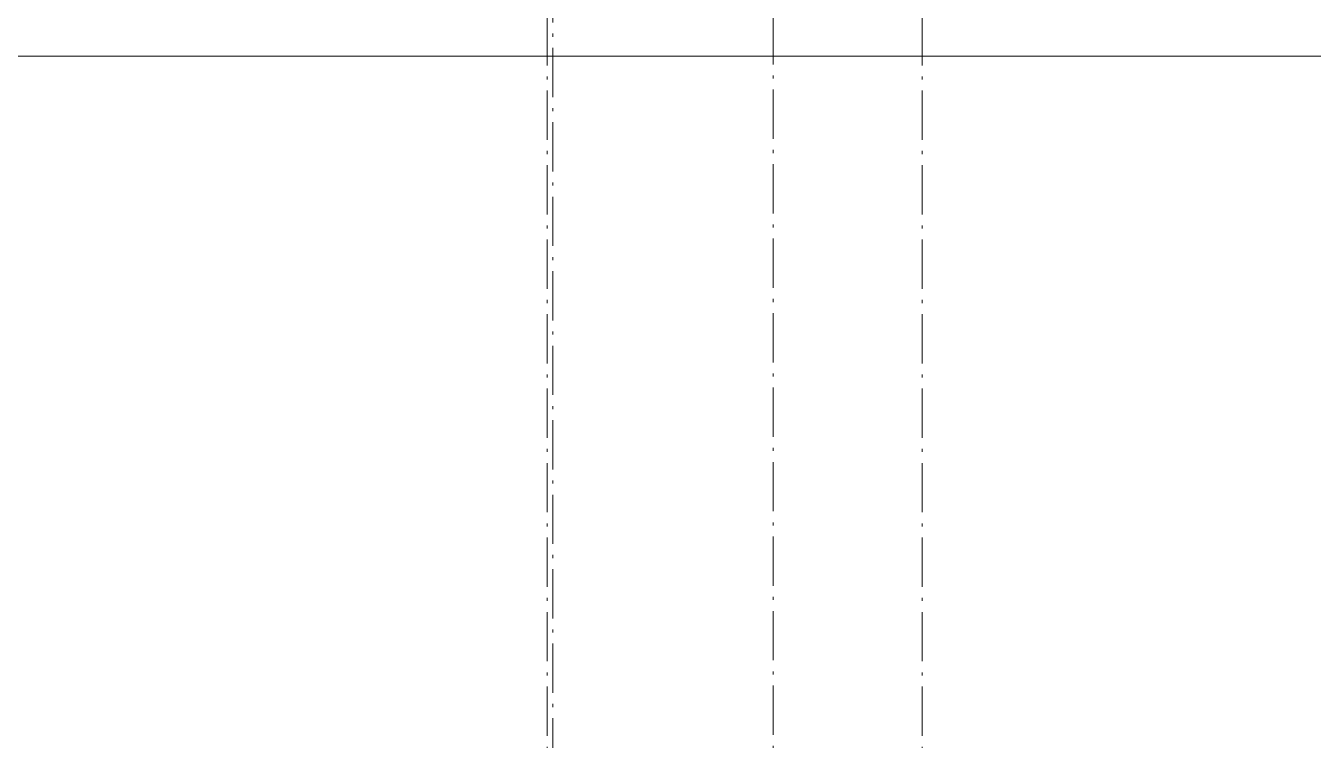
# Model space of a CAD drawing. Header units: metres. Extents: x -55 to 260, y -121 to 64.
# Drawn here: x 68.4 to 110.24, y -98.18 to -74.97 of the extents above; entities that cross this region are included whole.
import ezdxf

# ---------------------------------------------------------------- set-up
doc = ezdxf.new("R2010")
doc.units = ezdxf.units.M
doc.linetypes.add('01_Grid', pattern=[2.32, 1.6, -0.36, 0, -0.36])
for name, color, linetype, lineweight in [('0-1', 7, 'Continuous', 5), ('03EJES-1', 1, '01_Grid', 5), ('46BANQ-1', 253, 'Continuous', 5), ('70LINEA-1', 254, 'Continuous', 5)]:
    doc.layers.add(name, color=color, linetype=linetype, lineweight=lineweight)

# ---------------------------------------------------------------- blocks, each defined once
blk = doc.blocks.new('22011_AR_rvt-1-A1 _ A700')
at = {"layer": '46BANQ-1'}
for p, q in [((60.172, -75.96), (70.172, -75.96)), ((70.172, -75.96), (80.172, -75.96)), ((80.172, -75.96), (90.172, -75.96)), ((90.172, -75.96), (100.172, -75.96)), ((100.172, -75.96), (110.172, -75.96)), ((110.172, -75.96), (120.172, -75.96))]:
    blk.add_line(p, q, dxfattribs=at)
at = {"layer": '70LINEA-1'}
blk.add_line((166.624, -75.96), (16.256, -75.96), dxfattribs=at)
blk = doc.blocks.new('22011_AR_rvt-2-A1 _ A700')
at = {"layer": '46BANQ-1'}
for p, q in [((60.172, -75.96), (70.172, -75.96)), ((70.172, -75.96), (80.172, -75.96)), ((80.172, -75.96), (90.172, -75.96)), ((90.172, -75.96), (100.172, -75.96)), ((100.172, -75.96), (110.172, -75.96)), ((110.172, -75.96), (120.172, -75.96))]:
    blk.add_line(p, q, dxfattribs=at)
at = {"layer": '70LINEA-1'}
blk.add_line((166.624, -75.96), (16.256, -75.96), dxfattribs=at)

msp = doc.modelspace()

# ---------------------------------------------------------------- linework, layer by layer
at = {"layer": '03EJES-1'}
for p, q in [((85.344, -117.3961), (85.344, 60.3168)), ((97.536, -117.3961), (97.536, 60.3168)), ((85.5316, -61.1632), (85.5316, -107.0368)), ((92.6964, -107.6843), (92.6964, -61.1632))]:
    msp.add_line(p, q, dxfattribs=at)

# ---------------------------------------------------------------- block references
at = {"layer": '0-1'}
for name in ['22011_AR_rvt-2-A1 _ A700', '22011_AR_rvt-1-A1 _ A700']:
    msp.add_blockref(name, (0, 0), dxfattribs=at)

doc.saveas('drawing.dxf')
